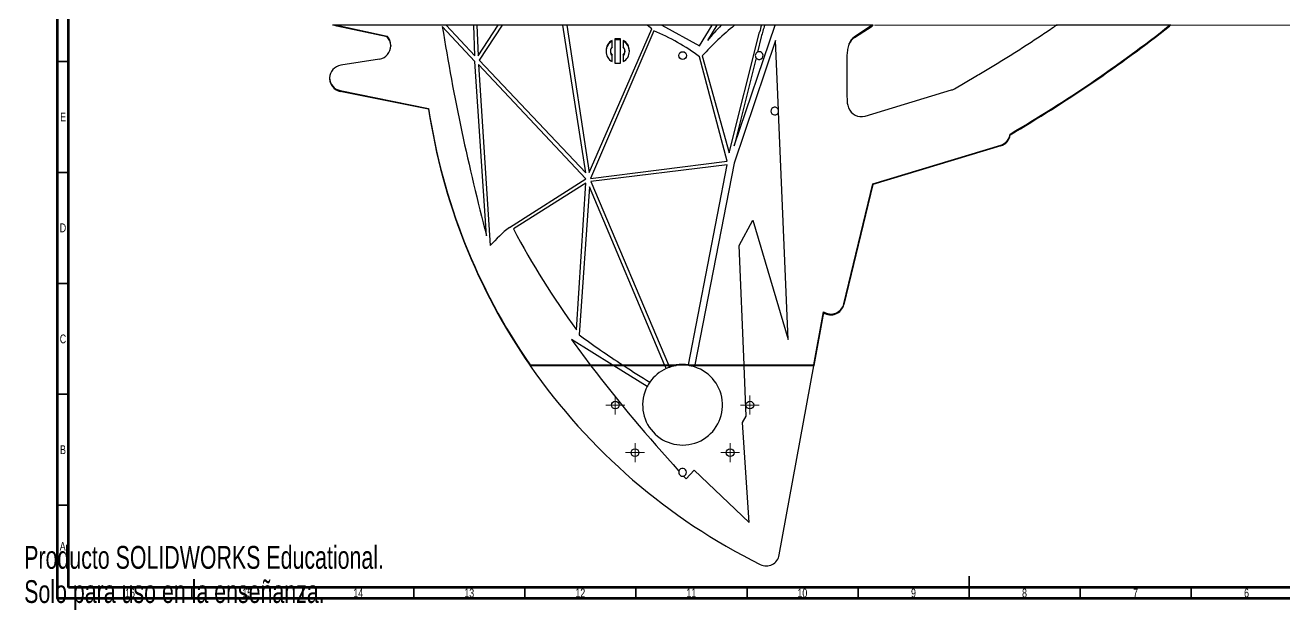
# Model space of a CAD drawing. Header units: millimetres. Extents: x 0 to 855, y 0 to 589.
# Drawn here: x 0 to 567, y 0 to 263 of the extents above; entities that cross this region are included whole.
import ezdxf

# ---------------------------------------------------------------- set-up
doc = ezdxf.new("R2010")
doc.units = ezdxf.units.MM
doc.styles.add('SLDTEXTSTYLE0', font='TXT', dxfattribs={"width": 0.75})
doc.styles.add('SLDTEXTSTYLE2', font='TXT', dxfattribs={"width": 0.7})
doc.dimstyles.new('SLDDIMSTYLE1', dxfattribs={"dimtxt": 3.5, "dimasz": 3.302, "dimexe": 0, "dimexo": 0.0625, "dimgap": 0.875, "dimtad": 1, "dimrnd": 1e-09, "dimzin": 12, "dimdsep": 46, "dimtxsty": 'SLDTEXTSTYLE0', "dimsah": 1, "dimcen": 0.09, "dimadec": 0, "dimazin": 3, "dimtfac": 1, "dimtofl": 0, "dimtmove": 0, "dimatfit": 3, "dimfxl": 1, "dimfrac": 2, "dimtolj": 1, "dimtzin": 12, "dimarcsym": 0})

# ---------------------------------------------------------------- blocks, each defined once
blk = doc.blocks.new('_D_9')
at = {"color": 7, "linetype": 'Continuous', "lineweight": 0}
for p, q in [((403.97, 331.98), (605.44, 331.98)), ((604.44, 331.98), (604.44, 263.3)), ((382.85, 263.3), (605.44, 263.3))]:
    blk.add_line(p, q, dxfattribs=at)
at = {"color": 7, "linetype": 'Continuous', "lineweight": 18}
for points in [[(604.44, 331.98), (603.94, 328.68), (604.95, 328.68)], [(604.44, 263.3), (604.95, 266.6), (603.94, 266.6)]]:
    blk.add_solid(points, dxfattribs=at)
at = {"color": 7, "linetype": 'Continuous', "lineweight": 18, "insert": (599.93, 289.89), "char_height": 3.5, "attachment_point": 1, "rotation": 90, "style": 'SLDTEXTSTYLE0'}
blk.add_mtext('68.68', dxfattribs=at)
blk = doc.blocks.new('SW_CENTERMARKSYMBOL_0')
at = {"color": 0, "linetype": 'Continuous', "lineweight": 18}
for p, q in [((-2.5, 0), (-4.25, 0)), ((0, 0), (-2.5, 0)), ((0, 2.5), (0, 4.25)), ((0, 0), (0, 2.5)), ((0, 0), (0, -2.5)), ((0, 0), (2.5, 0)), ((2.5, 0), (4.25, 0)), ((0, -2.5), (0, -4.25))]:
    blk.add_line(p, q, dxfattribs=at)
blk = doc.blocks.new('SW_CENTERMARKSYMBOL_1')
at = {"color": 0, "linetype": 'Continuous', "lineweight": 18}
for p, q in [((-2.5, 0), (-4.25, 0)), ((0, 0), (-2.5, 0)), ((0, 2.5), (0, 4.25)), ((0, 0), (0, 2.5)), ((0, 0), (0, -2.5)), ((0, 0), (2.5, 0)), ((2.5, 0), (4.25, 0)), ((0, -2.5), (0, -4.25))]:
    blk.add_line(p, q, dxfattribs=at)
blk = doc.blocks.new('SW_CENTERMARKSYMBOL_2')
at = {"color": 0, "linetype": 'Continuous', "lineweight": 18}
for p, q in [((-2.5, 0), (-4.25, 0)), ((0, 0), (-2.5, 0)), ((0, 2.5), (0, 4.25)), ((0, 0), (0, 2.5)), ((0, 0), (0, -2.5)), ((0, 0), (2.5, 0)), ((2.5, 0), (4.25, 0)), ((0, -2.5), (0, -4.25))]:
    blk.add_line(p, q, dxfattribs=at)
blk = doc.blocks.new('SW_CENTERMARKSYMBOL_3')
at = {"color": 0, "linetype": 'Continuous', "lineweight": 18}
for p, q in [((-2.5, 0), (-4.25, 0)), ((0, 0), (-2.5, 0)), ((0, 2.5), (0, 4.25)), ((0, 0), (0, 2.5)), ((0, 0), (0, -2.5)), ((0, 0), (2.5, 0)), ((2.5, 0), (4.25, 0)), ((0, -2.5), (0, -4.25))]:
    blk.add_line(p, q, dxfattribs=at)

msp = doc.modelspace()

# ---------------------------------------------------------------- linework, layer by layer
at = {"color": 7, "linetype": 'Continuous', "lineweight": 70}
for p, q in [((15, 5), (15, 589)), ((20, 10), (20, 584)), ((831, 10), (20, 10)), ((836, 5), (15, 5))]:
    msp.add_line(p, q, dxfattribs=at)
at = {"color": 7, "linetype": 'Continuous', "lineweight": 25}
for p, q in [((140.85549, 263.30204), (163.40562, 258.4343)), ((189.96935, 263.30204), (140.85549, 263.30204)), ((140.85549, 263.30204), (140.85549, 262.94134)), ((163.40562, 258.07359), (140.85549, 262.94134)), ((202.97025, 246.96209), (188.28407, 262.67433)), ((189.96935, 263.30204), (202.97025, 249.55414)), ((202.49293, 263.30204), (189.96935, 263.30204)), ((202.97025, 249.55414), (202.49293, 263.30204)), ((203.89948, 263.30204), (202.49293, 263.30204)), ((203.89948, 263.30204), (204.37679, 249.55414)), ((213.45195, 263.30204), (203.89948, 263.30204)), ((204.37679, 249.55414), (213.45195, 263.30204)), ((215.29466, 263.30204), (204.80846, 247.53608)), ((215.29466, 263.30204), (213.45195, 263.30204)), ((242.58177, 263.30204), (215.29466, 263.30204)), ((252.86232, 196.72168), (242.58177, 263.30204)), ((244.30341, 263.30204), (242.58177, 263.30204)), ((244.30341, 263.30204), (254.43872, 196.96509)), ((280.55985, 263.30204), (244.30341, 263.30204)), ((254.43872, 196.96509), (282.57753, 261.69287)), ((283.58233, 260.76344), (255.03235, 194.30193)), ((282.57753, 261.69287), (280.55985, 263.30204)), ((287.09825, 263.30204), (280.55985, 263.30204)), ((287.09825, 263.30204), (304.16764, 254.01227)), ((309.87105, 263.30204), (287.09825, 263.30204)), ((304.16764, 254.01227), (309.87105, 263.30204)), ((311.941, 263.30204), (307.7417, 256.41833)), ((311.941, 263.30204), (309.87105, 263.30204)), ((313.90737, 263.30204), (311.941, 263.30204)), ((319.88772, 263.30204), (313.90737, 263.30204)), ((319.77356, 208.97469), (338.16254, 263.30204)), ((332.01351, 263.30204), (319.88772, 263.30204)), ((333.41097, 263.30204), (332.01351, 263.30204)), ((338.16254, 263.30204), (333.41097, 263.30204)), ((381.84946, 263.30204), (338.16254, 263.30204)), ((381.84946, 263.30204), (373.88884, 258.09683)), ((373.88884, 257.73612), (381.84946, 262.94134)), ((381.84946, 263.30204), (381.84946, 262.94134)), ((515.81603, 263.30204), (464.74239, 263.30204)), ((515.81603, 263.30204), (515.81603, 262.94134)), ((163.40562, 258.4343), (163.40562, 258.07359)), ((264.76651, 253.5968), (264.76651, 256.4974)), ((268.59151, 257.13085), (265.94151, 257.13085)), ((265.94151, 257.13085), (265.94151, 246.27014)), ((268.59151, 256.77014), (265.94151, 256.77014)), ((268.59151, 246.27014), (268.59151, 257.13085)), ((269.76651, 256.4974), (269.76651, 253.5968)), ((317.39411, 205.82885), (331.15799, 260.23402)), ((338.37503, 256.41833), (319.77356, 201.18138)), ((331.91956, 258.05216), (330.22733, 251.21447)), ((339.67837, 225.106), (338.37503, 256.41833)), ((371.52208, 254.72149), (371.52208, 255.0822)), ((373.88884, 258.09683), (373.88884, 257.73612)), ((165.04196, 254.13301), (165.04196, 253.7723)), ((262.01651, 251.88085), (262.01651, 251.52014)), ((264.02152, 251.70047), (264.02152, 251.33977)), ((264.76651, 246.9036), (264.76651, 249.80419)), ((269.76651, 249.80419), (269.76651, 246.9036)), ((270.5115, 251.70047), (270.5115, 251.33976)), ((272.51651, 251.52014), (272.51651, 251.88085)), ((305.32059, 249.55414), (317.39411, 205.82885)), ((159.97761, 248.02563), (142.5939, 245.28936)), ((208.22581, 168.47814), (202.97025, 246.96209)), ((204.53883, 245.58189), (209.89027, 164.01466)), ((252.86232, 194.02503), (204.53883, 245.58189)), ((204.80846, 247.53608), (252.86232, 196.72168)), ((265.94151, 246.27014), (268.59151, 246.27014)), ((316.59006, 202.03323), (304.16764, 249.05194)), ((329.58126, 248.60395), (319.77356, 208.97469)), ((370.48327, 248.99657), (370.46373, 242.28239)), ((370.48327, 248.63586), (370.46428, 242.11279)), ((370.48327, 248.99657), (370.48327, 248.63586)), ((137.52955, 239.54269), (137.52955, 239.18198)), ((370.46373, 242.28239), (370.46373, 242.28126)), ((370.46373, 242.28239), (370.46373, 242.28124)), ((418.94135, 234.71973), (428.47762, 240.299)), ((142.34291, 233.84101), (182.10308, 225.8381)), ((142.34291, 233.84101), (142.34291, 233.4803)), ((182.10308, 225.47739), (142.34291, 233.4803)), ((378.67962, 222.34855), (417.64746, 234.15473)), ((370.8563, 227.29516), (371.24613, 226.14712)), ((182.10308, 225.8381), (182.10308, 225.47739)), ((343.98408, 121.66244), (339.71125, 224.31608)), ((443.96592, 214.28959), (443.96592, 213.92888)), ((382.14658, 191.83411), (439.7514, 209.28678)), ((439.7514, 208.92608), (382.14658, 191.4734)), ((439.7514, 209.28678), (439.7514, 208.92608)), ((255.03235, 194.30193), (316.59006, 202.03323)), ((316.59006, 200.32756), (255.20009, 192.91305)), ((299.21557, 110.29353), (316.59006, 200.32756)), ((319.77356, 201.18138), (302.0589, 110.26982)), ((218.48432, 172.19803), (252.86232, 194.02503)), ((255.20009, 192.91305), (290.10806, 110.26982)), ((252.86232, 192.10074), (220.32181, 171.50487)), ((248.68488, 126.02411), (252.86232, 192.10074)), ((254.58408, 190.45436), (249.89933, 123.79882)), ((288.38583, 110.26982), (254.58408, 190.45436)), ((369.13317, 137.77513), (382.14658, 191.83411)), ((382.14658, 191.4734), (369.13317, 137.41442)), ((382.14658, 191.83411), (382.14658, 191.4734)), ((321.90823, 164.01466), (328.14352, 175.45497)), ((328.14352, 175.45497), (343.98408, 121.66244)), ((324.1453, 110.26982), (321.90823, 164.01466)), ((369.13317, 137.77513), (369.13317, 137.41442)), ((355.59025, 110.26982), (359.95285, 134.19963)), ((359.95285, 133.83892), (355.59025, 109.90911)), ((359.95285, 134.19963), (359.95285, 133.83892)), ((264.82694, 110.26982), (246.41711, 121.66244)), ((227.83586, 110.26982), (227.83586, 109.90911)), ((227.83586, 110.26982), (254.89633, 110.26982)), ((255.23038, 109.83096), (227.88997, 109.83096)), ((254.89633, 110.26982), (264.82694, 110.26982)), ((265.53611, 109.83096), (255.23038, 109.83096)), ((264.82694, 110.26982), (269.43367, 110.26982)), ((270.10711, 109.83096), (265.53611, 109.83096)), ((280.56626, 100.5298), (265.53611, 109.83096)), ((269.43367, 110.26982), (288.38583, 110.26982)), ((288.57083, 109.83096), (270.10711, 109.83096)), ((288.38583, 110.26982), (290.10806, 110.26982)), ((290.29343, 109.83096), (288.57083, 109.83096)), ((289.10821, 108.55619), (288.57083, 109.83096)), ((290.10806, 110.26982), (293.61684, 110.26982)), ((293.16964, 109.83096), (290.29343, 109.83096)), ((290.29343, 109.83096), (290.58397, 109.14311)), ((293.61684, 110.26982), (293.61684, 109.90911)), ((299.36619, 110.26982), (302.0589, 110.26982)), ((299.36619, 110.26982), (299.36619, 109.90911)), ((301.97339, 109.83096), (299.81338, 109.83096)), ((301.97339, 109.83096), (301.8732, 109.3168)), ((324.16357, 109.83096), (301.97339, 109.83096)), ((302.0589, 110.26982), (324.1453, 110.26982)), ((324.1453, 110.26982), (355.59025, 110.26982)), ((325.10748, 87.1538), (324.16357, 109.83096)), ((355.576, 109.83096), (324.16357, 109.83096)), ((340.03954, 24.61), (355.576, 109.83096)), ((355.59025, 110.26982), (355.59025, 109.90911)), ((323.50786, 84.21886), (325.10748, 87.1538)), ((326.43986, 39.26556), (323.50786, 84.21886)), ((298.05245, 58.95788), (301.76594, 62.84392)), ((301.76594, 62.84392), (326.43986, 39.26556))]:
    msp.add_line(p, q, dxfattribs=at)
at = {"color": 7, "linetype": 'Continuous', "lineweight": 35}
for p, q in [((20, 247), (15, 247)), ((20, 197), (15, 197)), ((20, 147), (15, 147)), ((20, 97), (15, 97)), ((20, 47), (15, 47)), ((425.5, 5), (425.5, 15)), ((75.5, 10), (75.5, 5)), ((125.5, 10), (125.5, 5)), ((175.5, 10), (175.5, 5)), ((225.5, 10), (225.5, 5)), ((275.5, 10), (275.5, 5)), ((325.5, 10), (325.5, 5)), ((375.5, 10), (375.5, 5)), ((425.5, 10), (425.5, 5)), ((475.5, 10), (475.5, 5)), ((525.5, 10), (525.5, 5))]:
    msp.add_line(p, q, dxfattribs=at)
at = {"color": 7, "linetype": 'Continuous', "lineweight": 25}
for centre in [(296.49151, 249.64014), (266.19151, 92.14014), (326.79151, 92.14014), (275.06618, 70.71481), (317.91685, 70.71481)]:
    msp.add_circle(centre, 1.75, dxfattribs=at)
for centre, radius, start, end in [((1138.89058, 414.7129), 962.68815, 189.08684069, 194.81970941), ((247.53483, 173.45563), 94.45675, 53.1613629, 67.565331), ((413.03878, 150.00865), 146.67144, 129.4274129, 137.2580852), ((377.29017, 200.32756), 89.34856, 135.185149, 141.1138595), ((395.08323, 244.06168), 65.93922, 163.034891, 165.8027229), ((409.4309, 238.86916), 79.84983, 162.182544, 166.0993902), ((126.75055, 756.48425), 628.17246, 300.33011369, 308.26948169), ((126.75055, 756.12355), 628.17246, 300.33011369, 308.26948169), ((159.04467, 254.31336), 6, 358.2774877, 43.3790862), ((159.04467, 253.95265), 6, 1.7225123, 43.3790862), ((267.26651, 251.88085), 5.25, 118.4368901, 180), ((267.26651, 251.52014), 5.25, 118.4368901, 180), ((267.26651, 251.88085), 5.25, 0, 61.5631099), ((267.26651, 251.52014), 5.25, 0, 61.5631099), ((377.15384, 253.09713), 5.97136, 123.1460622, 160.5835836), ((377.15384, 252.73642), 5.97136, 123.1460622, 160.5835836), ((159.04467, 253.95265), 6, 278.9452062, 1.7225123), ((267.26651, 251.52014), 5.25, 180, 241.5631099), ((267.26651, 251.52014), 3.25, 140.2848628, 176.8191995), ((267.26651, 251.88085), 3.25, 183.1815529, 219.7151372), ((267.26651, 251.52014), 3.25, 183.1815575, 219.7151372), ((267.26651, 251.52014), 3.25, 3.1807737, 39.7151372), ((267.26651, 251.88085), 3.25, 320.2848628, 356.818418), ((267.26651, 251.52014), 5.25, 298.4368901, 0), ((267.26651, 251.52014), 3.25, 320.2848628, 356.8184155), ((330.99151, 249.64014), 1.75, 115.892095, 216.3066854), ((330.99151, 249.64014), 1.75, 216.3066854, 115.892095), ((143.52684, 239.36234), 6, 98.9452062, 178.2774877), ((143.52684, 239.72304), 6, 181.7225123, 258.6195913), ((143.52684, 239.36234), 6, 181.7225123, 258.6195913), ((415.90299, 239.91372), 6.0174, 286.8522274, 300.3266772), ((376.4768, 229.20396), 5.93578, 180.6625697, 198.7581619), ((453.30261, 266.32457), 274.20492, 188.4907883, 214.6886913), ((453.30261, 265.96386), 274.20492, 188.4907883, 214.6886913), ((337.99151, 224.64014), 1.75, 15.438511, 349.3284757), ((337.99151, 224.64014), 1.75, 349.3284757, 15.438511), ((376.92832, 228.09405), 6.00648, 198.9133499, 286.9519419), ((438.01166, 215.02902), 6, 286.8553633, 352.9209538), ((438.01166, 214.66831), 6, 286.8553633, 352.9209538), ((255.03235, 125.21146), 59.52727, 127.8771992, 139.3183252), ((553.49248, 347.69501), 376.88945, 207.8711621, 216.0264687), ((363.29981, 139.17937), 6, 236.094302, 346.4649395), ((363.29981, 138.81866), 6, 236.094302, 346.4649395), ((798.9682, 524.05951), 683.54672, 216.06409658, 217.2545256), ((507.72625, 475.20445), 435.84474, 233.732439, 236.8565348), ((453.30261, 265.96386), 274.20492, 214.7085522, 243.6208821), ((798.9682, 524.05951), 683.54672, 217.30075516, 222.48029029), ((507.72625, 475.20445), 435.84474, 236.9622035, 238.773417), ((296.49151, 92.14014), 18, 152.2190782, 72.6034933), ((296.49151, 92.14014), 18, 114.216375, 144.8494407), ((296.49151, 92.14014), 18, 109.1593625, 114.216375), ((296.49151, 92.14014), 18, 100.6347984, 109.1593625), ((296.49151, 92.50085), 18, 81.2956113, 99.1897306), ((296.49151, 92.14014), 18, 80.8102694, 99.1897306), ((296.49151, 92.50085), 18, 80.8102694, 81.2956113), ((296.49151, 92.14014), 18, 72.6034933, 79.3652016), ((296.49151, 92.14014), 18, 144.8494407, 152.2190782), ((296.49151, 61.84014), 1.75, 160.1129531, 285.1078481), ((296.49151, 61.84014), 1.75, 285.1078481, 160.1129531), ((798.9682, 524.05951), 683.54672, 222.7405109, 222.87678923), ((334.13683, 25.68611), 6, 243.6208821, 349.6679907)]:
    msp.add_arc(centre, radius, start, end, dxfattribs=at)
for points in [[(140.85549, 262.94134), (140.17782, 263.08707), (139.50015, 263.23363), (138.82248, 263.38019)], [(140.85549, 263.30204), (140.17782, 263.32799), (139.50015, 263.35409), (138.82248, 263.38019)], [(382.24331, 263.38019), (382.11203, 263.35409), (381.98074, 263.32799), (381.84946, 263.30204)], [(382.24331, 263.38019), (382.11203, 263.23363), (381.98074, 263.08707), (381.84946, 262.94134)], [(464.74239, 263.30204), (464.86246, 263.32799), (464.98253, 263.35409), (465.1026, 263.38019)], [(516.37168, 263.38019), (516.18647, 263.23363), (516.00125, 263.08707), (515.81603, 262.94134)], [(516.37168, 263.38019), (516.18647, 263.35409), (516.00125, 263.32799), (515.81603, 263.30204)], [(227.88997, 109.83096), (227.87193, 109.97752), (227.8539, 110.12408), (227.83586, 110.26982)], [(293.61684, 110.26982), (293.46777, 110.12408), (293.31871, 109.97752), (293.16964, 109.83096)], [(293.61684, 109.90911), (293.46777, 109.88316), (293.31871, 109.85706), (293.16964, 109.83096)], [(299.81338, 109.83096), (299.66432, 109.97752), (299.51525, 110.12408), (299.36619, 110.26982)], [(299.81338, 109.83096), (299.66432, 109.85706), (299.51525, 109.88316), (299.36619, 109.90911)], [(355.59025, 110.26982), (355.5855, 110.12408), (355.58075, 109.97752), (355.576, 109.83096)]]:
    msp.add_open_spline(points, degree=3, dxfattribs=at)
for points, knots in [([(428.47762, 240.299), (430.45843, 241.46676), (434.42017, 243.80235), (440.3108, 247.39216), (446.16257, 251.04481), (451.97113, 254.76588), (457.73626, 258.55381), (461.98394, 261.4135), (464.31177, 263.00723), (464.74239, 263.30204)], [0, 0, 0, 0, 0.160567332, 0.321143941, 0.481729936, 0.642325423, 0.802930504, 0.963545273, 1, 1, 1, 1]), ([(371.52208, 255.0822), (371.48894, 254.988), (371.32327, 254.50554), (371.06881, 253.61998), (370.79997, 252.41819), (370.61212, 251.20107), (370.50562, 250.05854), (370.49013, 249.32243), (370.48327, 248.99657)], [0.1305179647, 0.1305179647, 0.1305179647, 0.1305179647, 0.172516503, 0.3450700726, 0.5176538637, 0.6902605307, 0.8628823493, 1, 1, 1, 1]), ([(370.46373, 242.28126), (370.46985, 239.17555), (370.47848, 234.79345), (370.52671, 230.41163), (370.54142, 229.13532)], [0, 0, 0, 0, 0.6611876394, 0.9329251757, 0.9329251757, 0.9329251757, 0.9329251757])]:
    msp.add_open_spline(points, degree=3, knots=knots, dxfattribs=at)

# ---------------------------------------------------------------- block references
at = {"color": 7, "linetype": 'Continuous', "lineweight": 0}
for name, p in [('SW_CENTERMARKSYMBOL_0', (266.19151, 92.14014)), ('SW_CENTERMARKSYMBOL_2', (326.79151, 92.14014)), ('SW_CENTERMARKSYMBOL_1', (275.06618, 70.71481)), ('SW_CENTERMARKSYMBOL_3', (317.91685, 70.71481))]:
    msp.add_blockref(name, p, dxfattribs=at)

# ---------------------------------------------------------------- texts
at = {"color": 7, "linetype": 'Continuous', "lineweight": 0, "char_height": 3.96875, "attachment_point": 2, "style": 'SLDTEXTSTYLE0'}
for s, insert in [('E', (17.50781, 223.9383)), ('D', (17.45269, 173.99706)), ('C', (17.45866, 123.9383)), ('B', (17.4706, 73.99706)), ('A', (17.33969, 30.49706)), ('16', (47.67007, 9.4383)), ('15', (100.42007, 9.4383)), ('14', (150.42007, 9.4383)), ('13', (200.42007, 9.4383)), ('12', (250.42007, 9.4383)), ('11', (300.42007, 9.4383)), ('10', (350.42007, 9.4383)), ('9', (400.46004, 9.4383)), ('8', (450.46004, 9.4383)), ('7', (500.46004, 9.4383)), ('6', (550.46004, 9.4383))]:
    msp.add_mtext(s, dxfattribs=dict(at, insert=insert))
at = {"color": 7, "linetype": 'Continuous', "char_height": 10.2762, "attachment_point": 1, "style": 'SLDTEXTSTYLE2'}
for s, insert in [('Producto SOLIDWORKS Educational.', (0, 28.66102)), ('Solo para uso en la enseñanza.', (0, 13.24672))]:
    msp.add_mtext(s, dxfattribs=dict(at, insert=insert))

# ---------------------------------------------------------------- dimensions: what is measured, and where the dimension line sits
at = {"color": 7, "linetype": 'Continuous', "lineweight": 18}
dim = msp.add_linear_dim(base=(604.44358, 263.30204), p1=(402.96642, 331.97824), p2=(381.84946, 263.30204), angle=90, dimstyle='SLDDIMSTYLE1', dxfattribs=at)
dim.commit()
dim.dimension.update_dxf_attribs({"geometry": '_D_9', "text_midpoint": (604.44358, 295.71173), "dimtype": 160})

doc.saveas('drawing.dxf')
